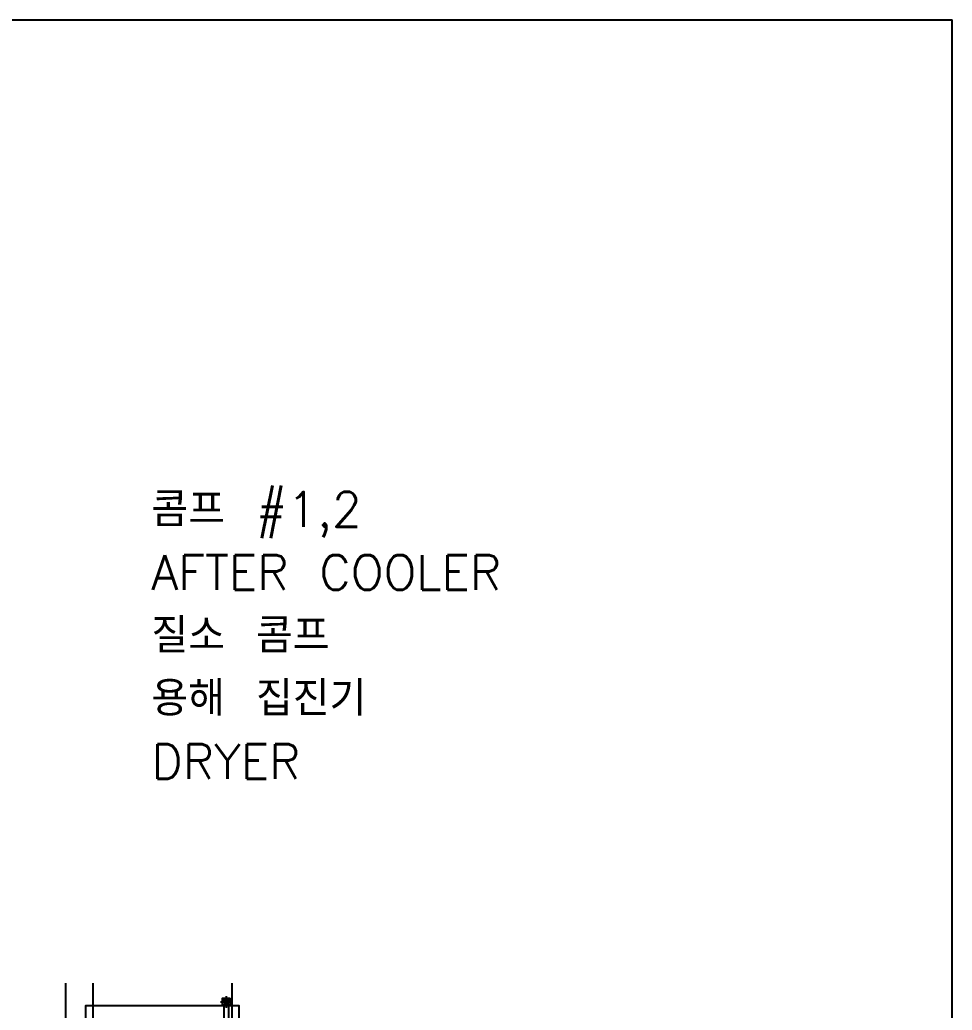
# Model space of a CAD drawing. Header units: millimetres. Extents: x 10462777 to 22643323, y 453826 to 1389191.
# Drawn here: x 11520017 to 11550915, y 605007 to 637839 of the extents above; entities that cross this region are included whole.
import ezdxf
from ezdxf.enums import TextEntityAlignment as Align

# ---------------------------------------------------------------- set-up
doc = ezdxf.new("R2010")
doc.units = ezdxf.units.MM
doc.header["$LTSCALE"] = 200
doc.header["$MEASUREMENT"] = 0
doc.layers.get('0').update_dxf_attribs({"linetype": 'CONTINUOUS'})
for name, color, linetype in [('4', 4, 'CONTINUOUS'), ('ARWALL', 2, 'CONTINUOUS'), ('CEN', 1, 'CONTINUOUS'), ('CENT', 8, 'CONTINUOUS'), ('ELE6', 7, 'CONTINUOUS'), ('ext2', 3, 'CONTINUOUS'), ('HATCH', 8, 'CONTINUOUS'), ('도면층6', 6, 'CONTINUOUS')]:
    doc.layers.add(name, color=color, linetype=linetype)
doc.styles.add('HY울릉도L', font='txt.shx ', dxfattribs={"bigfont": ' whgtxt.shx'})

# ---------------------------------------------------------------- blocks, each defined once
blk = doc.blocks.new('DRAIN')
at = {"layer": 'HATCH'}
for p, q in [((-97.5, 0), (-77.5, 0)), ((-57.5, 0), (57.5, 0)), ((0, 97.5), (0, 77.5)), ((0, 57.5), (0, -57.5)), ((77.5, 0), (97.5, 0)), ((0, -77.5), (0, -97.5))]:
    blk.add_line(p, q, dxfattribs=at)
blk.add_circle((0, 0), 37.5, dxfattribs=at)

msp = doc.modelspace()

# ---------------------------------------------------------------- linework, layer by layer
at = {"layer": '4', "color": 253}
for p, q in [((11526788.29521, 604732.23368), (11526788.29521, 605157.23368)), ((11526938.29521, 604732.23368), (11526938.29521, 605157.23368))]:
    msp.add_line(p, q, dxfattribs=at)
at = {"layer": 'CEN', "color": 253}
for p, q in [((11521538.29521, 601607.23368), (11521538.29521, 605907.23368)), ((11522438.29521, 605907.23368), (11522438.29521, 601607.23368)), ((11527038.29521, 605907.23368), (11527038.29521, 573407.23367))]:
    msp.add_line(p, q, dxfattribs=at)
at = {"layer": 'CENT', "color": 253}
for p, q in [((11526988.29521, 605407.23368), (11526738.29521, 605157.23368)), ((11526988.29521, 605157.23368), (11526738.29521, 605407.23368))]:
    msp.add_line(p, q, dxfattribs=at)
at = {"layer": 'ELE6', "color": 253, "linetype": 'ByBlock'}
msp.add_lwpolyline([(11526988.29521, 605407.23368), (11526988.29521, 605157.23368), (11526738.29521, 605157.23368), (11526738.29521, 605407.23368)], close=True, dxfattribs=at)
at = {"layer": 'ext2', "color": 253, "ltscale": 10}
msp.add_lwpolyline([(11527288.29521, 602157.23368), (11527288.29521, 605157.23368), (11524038.29521, 605157.23368), (11522188.29521, 605157.23368), (11522188.29521, 603757.23368), (11522188.29521, 602157.23368)], dxfattribs=at)
at = {"layer": '도면층6'}
for p in [(11381845.64872, 637838.75248), (11550914.61531, 540133.76591)]:
    msp.add_line(p, (11550914.61531, 637838.75248), dxfattribs=at)

# ---------------------------------------------------------------- block references
at = {"layer": 'ARWALL', "color": 253, "xscale": -2, "yscale": 2, "zscale": 2, "rotation": 180}
msp.add_blockref('DRAIN', (11526863.29521, 605282.23368), dxfattribs=at)

# ---------------------------------------------------------------- texts
at = {"color": 30, "lineweight": 35, "ltscale": 10, "style": 'HY울릉도L'}
for s, p in [('콤프 #1,2', (11524378.56136, 621610.53383)), ('AFTER COOLER', (11524378.56136, 619520.86992)), ('질소 콤프', (11524378.56136, 617431.20602)), ('용해 집진기', (11524378.56136, 615341.54211)), ('DRYER', (11524378.56136, 613251.8782))]:
    msp.add_text(s, height=1152, dxfattribs=at).set_placement(p, align=Align.MIDDLE_LEFT)

doc.saveas('drawing.dxf')
